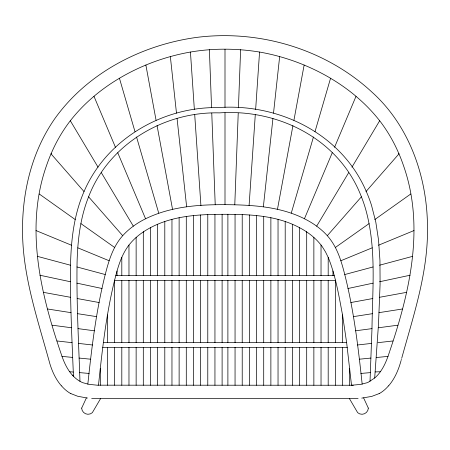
<?xml version="1.0" encoding="UTF-8"?>
<svg xmlns="http://www.w3.org/2000/svg" width="450" height="450" viewBox="0 0 450 450"><rect width="100%" height="100%" fill="white"/><g stroke="black" fill="none" stroke-linecap="round" stroke-linejoin="round"><path stroke-width="0.67" d="M328.191 275.591L328.196 257.377L325.502 251.893L322.487 247.028A50.017 50.017 0 0 0 321.024 245.047L320.912 244.901A55.98 55.98 0 0 0 313.853 237.454L313.723 237.319A67.629 67.629 0 0 0 306.692 231.947L306.664 231.919M342.523 342.585L342.523 314.904C338.833 295.526 335.661 275.749 328.196 257.377M51.199 153.439L50.721 154.558A170.229 170.229 0 0 0 46.389 165.949C24.604 228.032 40.843 294.621 61.397 354.606C64.98 365.512 70.841 376.993 81.658 382.202A23.018 23.018 0 0 0 82.873 382.719L88.858 384.334L96.913 385.161M371.981 328.601C372.465 288.186 376.762 246.527 365.051 207.169A132.57 132.57 0 0 0 361.507 197.089C339.772 139.545 278.848 108.759 219.476 112.883C164.059 111.392 108.416 144.321 88.498 197.089A132.57 132.57 0 0 0 84.954 207.169C79.464 224.989 77.603 243.692 77.074 262.26C76.416 301.973 78.638 341.668 79.976 381.341M97.262 385.178L351.517 385.251L360.804 384.39L367.127 382.719A23.018 23.018 0 0 0 368.342 382.202L374.687 378.022L378.484 324.405L380.087 284.265L379.957 260.556L378.546 240.097L375.789 222.036L371.543 205.453A135.253 135.253 0 0 0 366.3 191.52C341.662 133.847 279.023 103.151 218.227 107.578C162.146 106.695 106.133 139.584 83.908 191.874A133.796 133.796 0 0 0 78.474 206.775C72.484 226.631 70.813 247.494 70.464 268.138C70.172 304.206 71.983 340.251 73.457 376.273M87.829 384.142C91.778 347.181 96.182 310.112 105.373 274.028C108.332 262.446 111.808 250.684 118.704 240.761A55.828 55.828 0 0 1 122.709 235.699L122.839 235.541A66.701 66.701 0 0 1 133.301 226.198L133.324 226.148A85.399 85.399 0 0 1 143.882 219.639C171.787 205.301 204.036 204.137 234.782 204.801L238.23 113.13M238.433 107.797L240.615 49.691M370.024 381.341L371.981 328.624L355.539 330.806M249.086 205.583L255.285 114.722M255.651 109.389L259.56 52.042C236.599 48.279 212.878 48.15 189.934 52.133A208.463 208.463 0 0 0 170.347 56.599A213.75 213.75 0 0 0 146.644 64.727L145.187 65.329A207.579 207.579 0 0 0 119.874 77.991L118.53 78.801A188.691 188.691 0 0 0 94.337 95.979L93.983 96.306A162.456 162.456 0 0 0 70.312 120.769M389.621 351.534C409.708 292.449 425.014 226.958 403.611 165.949A170.229 170.229 0 0 0 399.285 154.558L398.801 153.439M98.483 385.251C102.33 348.998 106.324 312.593 115.374 277.194C118.074 266.687 121.264 256.033 127.513 247.028A50.017 50.017 0 0 1 128.976 245.047L129.088 244.901A55.98 55.98 0 0 1 136.148 237.454L136.277 237.319A67.629 67.629 0 0 1 143.308 231.947L143.336 231.919M263.357 206.809L272.942 118.446M273.521 113.136L279.653 56.593A208.463 208.463 0 0 0 260.066 52.133L259.56 52.042M277.487 209.194L292.939 125.589M293.918 120.319L304.132 65.047L303.356 64.727A213.75 213.75 0 0 0 279.653 56.593M401.692 358.335C413.55 315.242 428.338 271.845 427.483 226.575C427.14 177.086 409.567 126.135 372.229 92.374C325.738 49.196 259.751 29.475 197.072 37.35C141.891 44.781 87.879 72.596 55.018 118.361C27.838 157.151 19.046 206.46 23.692 253.007C27.585 290.829 39.825 327.054 49.809 363.549C52.234 371.638 55.884 379.491 61.459 385.903M401.394 359.409L401.22 360.022M401.046 360.636C398.554 369.748 394.813 378.72 388.541 385.903M291.285 213.069L313.447 137.008M314.989 131.715L330.559 78.261L330.12 77.996A207.579 207.579 0 0 0 304.808 65.34L304.132 65.047M389.452 352.046C386.421 361.558 382.399 371.329 374.687 378.022M362.171 384.142C358.223 347.181 353.818 310.112 344.627 274.028C341.668 262.446 338.192 250.684 331.296 240.761A55.828 55.828 0 0 0 327.291 235.699L327.161 235.541A66.701 66.701 0 0 0 316.699 226.198L316.676 226.148A85.399 85.399 0 0 0 306.118 219.639L304.436 218.756L332.257 152.724M334.558 147.263L356.017 96.306L355.652 95.996A188.691 188.691 0 0 0 331.459 78.823L330.559 78.261M81.686 408.094L86.4 397.89L87.48 398.019M100.564 398.632L92.329 412.673A6.424 6.424 0 0 1 81.658 408.094M316.676 226.148L348.632 172.727M351.951 167.164L379.648 120.797M365.968 191.588L398.981 153.849M327.296 235.693L361.395 196.813M374.788 219.555L410.76 193.984M335.346 247.483L369.101 223.599M306.669 231.913A79.937 79.937 0 0 0 299.936 227.897C277.048 215.482 250.442 214.312 225 214.296C199.558 214.312 172.952 215.488 150.064 227.897A79.937 79.937 0 0 0 143.331 231.913M379.114 393.609L371.756 396.399L361.727 398.109M378.456 245.244L414.006 230.563M340.836 260.752L372.206 247.821M344.796 274.539L373.033 266.963M379.479 265.236L412.718 256.32M347.957 288.512L373.056 283.146M379.581 281.751L410.051 275.237M357.48 344.998L371.481 343.406M350.831 302.546L372.791 298.53M379.35 297.326L406.575 292.348M378.979 312.654L402.401 309.004M372.426 313.678L353.34 316.648M378.506 327.757L397.794 325.198M377.955 342.669L392.963 340.965M359.229 359.218L370.935 358.059M376.262 357.536L387.984 356.377M358.099 398.469L91.688 398.452M360.832 373.455L370.367 372.617M375.159 371.931L380.368 371.734M115.791 275.591L334.209 275.591M114.581 280.367L335.419 280.367M103.371 342.585L346.629 342.585L342.523 314.904M102.701 347.361L347.299 347.361M351.692 385.245L353.329 385.251M234.782 204.801C258.525 205.431 282.926 207.883 304.436 218.756M72.439 375.199L73.412 375.255M96.66 316.648L77.574 313.678M69.632 371.734L73.271 372.054M79.633 372.617L89.168 373.455M62.016 356.377L72.641 357.429M79.065 358.059L90.771 359.218M78.519 343.406L92.52 344.998M57.038 340.965L72.045 342.669M86.4 397.89L77.614 396.231L70.886 393.609M52.206 325.198L71.494 327.757M78.019 328.624L94.461 330.806M47.599 309.004L71.021 312.654M43.425 292.348L70.65 297.326M77.209 298.53L99.169 302.546M39.949 275.237L70.419 281.751M76.944 283.146L102.043 288.512M37.282 256.32L70.521 265.236M76.967 266.963L105.204 274.539M35.994 230.563L71.544 245.244M77.794 247.821L109.164 260.752M80.899 223.599L114.654 247.483M39.24 193.984L75.212 219.555M88.605 196.813L122.704 235.693M51.019 153.849L84.032 191.588M101.368 172.727L133.324 226.148M70.352 120.797L98.049 167.164M349.436 398.632L357.671 412.673A6.424 6.424 0 0 0 368.342 408.094M363.6 397.89L368.314 408.094M93.983 96.306L115.442 147.263M117.742 152.724L145.564 218.756M119.441 78.261L135.011 131.715M136.553 137.008L158.715 213.069M145.868 65.047L156.083 120.319M157.061 125.589L172.513 209.194M346.635 342.641L351.517 385.251M170.347 56.593L176.479 113.136M177.058 118.446L186.643 206.809M190.44 52.042L194.349 109.389M194.715 114.722L200.914 205.583M209.385 49.691L211.567 107.797M211.77 113.13L215.218 204.801M121.804 257.377L121.809 275.591M349.684 368.291L349.684 385.251M342.523 347.361L342.523 385.251M335.357 280.108L335.357 342.585M335.357 347.361L335.357 385.251M332.966 271.024L332.966 275.591M328.191 280.367L328.191 342.585M328.191 347.361L328.191 385.251M321.03 245.047L321.03 275.591M321.03 280.367L321.03 342.585M321.03 347.361L321.03 385.251M313.864 237.442L313.864 275.591M313.864 280.367L313.864 342.585M313.864 347.361L313.864 385.251M306.697 231.941L306.697 275.591M306.697 280.367L306.697 342.585M306.697 347.361L306.697 385.251M299.537 227.683L299.537 275.591M299.537 280.367L299.537 342.585M299.537 347.361L299.537 385.251M292.371 224.291L292.371 275.591M292.371 280.367L292.371 342.585M292.371 347.361L292.371 385.251M285.204 221.563L285.204 275.591M285.204 280.367L285.204 342.585M285.204 347.361L285.204 385.251M278.038 219.392L278.038 275.591M278.038 280.367L278.038 342.585M278.038 347.361L278.038 385.251M270.877 217.699L270.877 275.591M270.877 280.367L270.877 342.585M270.877 347.361L270.877 385.251M263.711 216.444L263.711 275.591M263.711 280.367L263.711 342.585M263.711 347.361L263.711 385.251M256.545 215.561L256.545 275.591M256.545 280.367L256.545 342.585M256.545 347.361L256.545 385.251M249.384 214.982L249.384 275.591M249.384 280.367L249.384 342.585M249.384 347.361L249.384 385.251M242.218 214.633L242.218 275.591M242.218 280.367L242.218 342.585M242.218 347.361L242.218 385.251M235.052 214.442L235.052 275.591M235.052 280.367L235.052 342.585M235.052 347.361L235.052 385.251M227.891 214.329L227.891 275.591M227.891 280.367L227.891 342.585M227.891 347.361L227.891 385.251M225 49.264L225 107.443M225 112.776L225 204.497M222.109 214.329L222.109 275.591M222.109 280.367L222.109 342.585M222.109 347.361L222.109 385.251M214.948 214.442L214.948 275.591M214.948 280.367L214.948 342.585M214.948 347.361L214.948 385.251M207.782 214.633L207.782 275.591M207.782 280.367L207.782 342.585M207.782 347.361L207.782 385.251M200.616 214.982L200.616 275.591M200.616 280.367L200.616 342.585M200.616 347.361L200.616 385.251M193.455 215.561L193.455 275.591M193.455 280.367L193.455 342.585M193.455 347.361L193.455 385.251M186.289 216.444L186.289 275.591M186.289 280.367L186.289 342.585M186.289 347.361L186.289 385.251M179.123 217.699L179.123 275.591M179.123 280.367L179.123 342.585M179.123 347.361L179.123 385.251M171.962 219.392L171.962 275.591M171.962 280.367L171.962 342.585M171.962 347.361L171.962 385.251M164.796 221.563L164.796 275.591M164.796 280.367L164.796 342.585M164.796 347.361L164.796 385.251M157.629 224.291L157.629 275.591M157.629 280.367L157.629 342.585M157.629 347.361L157.629 385.251M150.463 227.683L150.463 275.591M150.463 280.367L150.463 342.585M150.463 347.361L150.463 385.251M143.303 231.941L143.303 275.591M143.303 280.367L143.303 342.585M143.303 347.361L143.303 385.251M136.136 237.442L136.136 275.591M136.136 280.367L136.136 342.585M136.136 347.361L136.136 385.251M128.97 245.047L128.97 275.591M128.97 280.367L128.97 342.585M128.97 347.361L128.97 385.251M121.809 280.367L121.809 342.585M121.809 347.361L121.809 385.251M117.034 271.024L117.034 275.591M114.643 280.108L114.643 342.585M114.643 347.361L114.643 385.251M107.477 314.899L107.477 342.585M107.477 347.361L107.477 385.251M100.316 368.291L100.316 385.251M388.479 385.853A34.048 34.048 0 0 1 379.153 393.683M70.847 393.683A34.048 34.048 0 0 1 61.521 385.853M379.704 120.758A150.609 150.609 0 0 1 398.773 153.45M355.984 96.345A162.456 162.456 0 0 1 379.688 120.769M51.227 153.45A150.609 150.609 0 0 1 70.296 120.758"/></g></svg>
